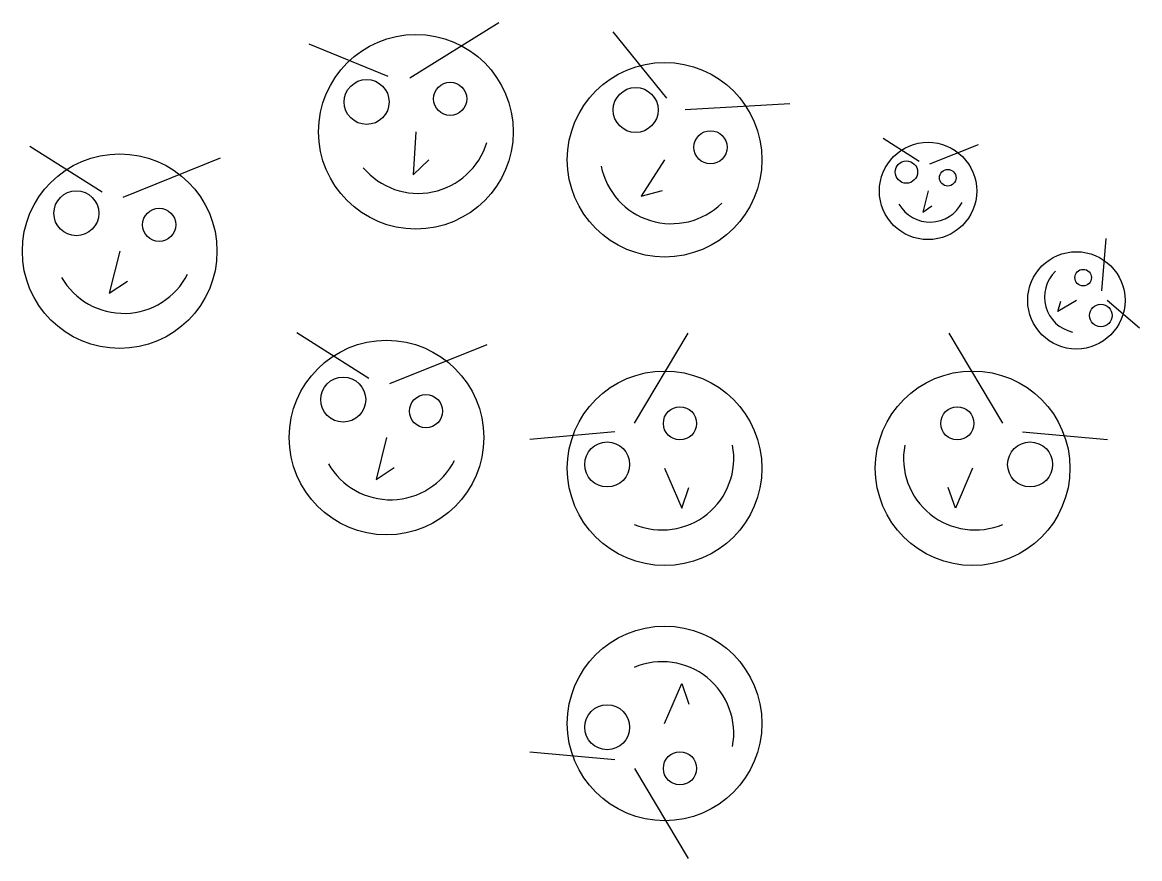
# Model space of a CAD drawing. Header units: millimetres. Extents: x 419 to 1248, y 232 to 853.
import ezdxf

# ---------------------------------------------------------------- set-up
doc = ezdxf.new("R2010")
doc.units = ezdxf.units.MM

msp = doc.modelspace()

# ---------------------------------------------------------------- linework, layer by layer
for p, q in [((706.29, 811.66), (772.37, 852.81)), ((896.93, 796.62), (857.04, 845.76)), ((690.37, 812.56), (631.8, 836.54)), ((910.46, 788.19), (988.18, 792.6)), ((1084.11, 749.66), (1057.37, 766.59)), ((1091.86, 747.82), (1127.99, 762.3)), ((478.16, 726.92), (424.68, 760.78)), ((493.67, 723.25), (565.93, 752.21)), ((1219.45, 653.69), (1222.62, 692.48)), ((1223.49, 646.82), (1247.56, 626.26)), ((676.03, 588.68), (622.55, 622.54)), ((872.88, 555.46), (912.72, 622.34)), ((1146.14, 555.46), (1106.3, 622.34)), ((691.55, 585.01), (763.81, 613.97)), ((858.32, 548.96), (795.26, 543.41)), ((1160.7, 548.96), (1223.75, 543.41)), ((858.32, 305.87), (795.26, 311.42)), ((872.88, 299.37), (912.72, 232.49))]:
    msp.add_line(p, q)
for points in [[(710.88, 771.66), (708.72, 739.58), (720.42, 750.77)], [(895.3, 750.9), (878.02, 723.78), (893.65, 727.99)], [(1090.62, 727.73), (1086.76, 712.13), (1093.5, 716.61)], [(491.2, 683.06), (483.47, 651.86), (496.94, 660.83)], [(1200.62, 646.58), (1186.85, 638.28), (1189.15, 646.04)], [(689.07, 544.82), (681.34, 513.62), (694.81, 522.59)], [(895.3, 522.02), (908.1, 492.53), (913.36, 507.84)], [(1123.72, 522.02), (1110.92, 492.53), (1105.66, 507.84)], [(895.3, 332.81), (908.1, 362.3), (913.36, 346.99)]]:
    msp.add_lwpolyline(points)
for centre, radius in [((710.88, 771.66), 72.17), ((895.3, 750.9), 72.17), ((674.33, 793.74), 16.67), ((736.27, 796.08), 12.3), ((873.83, 787.8), 16.67), ((929.29, 760.14), 12.3), ((1090.62, 727.73), 36.08), ((491.2, 683.06), 72.17), ((1074.56, 741.79), 8.33), ((1105.26, 737.53), 6.15), ((459.08, 711.2), 16.67), ((520.47, 702.67), 12.3), ((1200.62, 646.58), 36.08), ((1205.66, 663.45), 6.15), ((1218.79, 635.38), 8.33), ((689.07, 544.82), 72.17), ((656.95, 572.96), 16.67), ((895.3, 522.02), 72.17), ((1123.72, 522.02), 72.17), ((718.34, 564.43), 12.3), ((906.66, 555.37), 12.3), ((1112.35, 555.37), 12.3), ((852.7, 524.88), 16.67), ((1166.32, 524.88), 16.67), ((895.3, 332.81), 72.17), ((852.7, 329.95), 16.67), ((906.66, 299.46), 12.3)]:
    msp.add_circle(centre, radius)
for centre, radius, start, end in [((712.61, 779.06), 53.12, 219.85733, 343.27029), ((900.37, 756.56), 53.12, 191.19066, 314.60362), ((1092.13, 731.22), 26.56, 209.78672, 333.19969), ((494.2, 690.05), 53.12, 209.78672, 333.19969), ((1203.51, 649.04), 26.56, 133.96014, 257.3731), ((893.44, 529.4), 53.12, 247.15827, 10.57123), ((1125.58, 529.4), 53.12, 169.42877, 292.84173), ((692.07, 551.81), 53.12, 209.78672, 333.19969), ((893.44, 325.43), 53.12, 349.42877, 112.84173)]:
    msp.add_arc(centre, radius, start, end)

doc.saveas('drawing.dxf')
